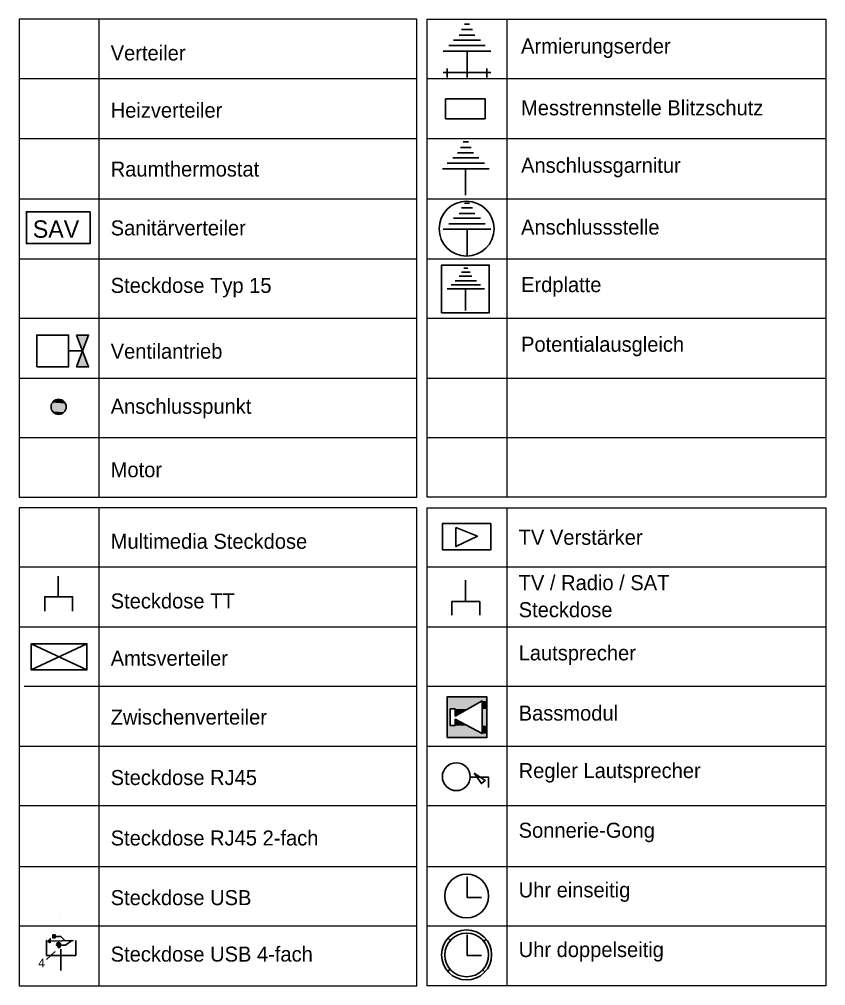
# Model space of a CAD drawing. Header units: millimetres. Extents: x 40 to 15692, y -9529 to 186.
# Drawn here: x 40 to 3971, y -9529 to -4819 of the extents above; entities that cross this region are included whole.
import ezdxf

# ---------------------------------------------------------------- set-up
doc = ezdxf.new("R2010")
doc.units = ezdxf.units.MM
doc.layers.add('PDF2_EL_Legende', color=7, linetype='CONTINUOUS')
doc.layers.add('PDF2_Text', color=7, linetype='CONTINUOUS')
doc.styles.add('PDF ArialMT', font='PDF ArialMT')
doc.styles.add('PDF Swiss721BT-RomanExtended', font='PDF Swiss721BT-RomanExtended')

msp = doc.modelspace()

# ---------------------------------------------------------------- linework, layer by layer
at = {"layer": 'PDF2_EL_Legende', "color": 7, "lineweight": 9}
for points in [[(1978.2, -7148.9), (1978.2, -4819.1), (40, -4819.1), (40, -7148.9)], [(2028.6, -7148.9), (2028.6, -4819.1), (3970.7, -4819.1), (3970.7, -7148.9)], [(1978.2, -9529.1), (1978.2, -7199.3), (40, -7199.3), (40, -9529.1)], [(2028.6, -9529.1), (2028.6, -7199.3), (3970.7, -7199.3), (3970.7, -9529.1)]]:
    msp.add_lwpolyline(points, close=True, dxfattribs=at)
for points in [[(427.6, -4819.1), (427.6, -7148.9)], [(2416.3, -4819.1), (2416.3, -7148.9)], [(1978.2, -5109.9), (40, -5109.9)], [(3970.7, -5109.9), (2028.6, -5109.9)], [(40, -5400.6), (1978.2, -5400.6)], [(2028.6, -5400.6), (3970.7, -5400.6)], [(1978.2, -5695.2), (40, -5695.2)], [(3970.7, -5695.2), (2028.6, -5695.2)], [(40, -5985.9), (1978.2, -5985.9)], [(2028.6, -5985.9), (3970.7, -5985.9)], [(1978.2, -6276.7), (40, -6276.7)], [(3970.7, -6276.7), (2028.6, -6276.7)], [(40, -6567.4), (1978.2, -6567.4)], [(2028.6, -6567.4), (3970.7, -6567.4)], [(1978.2, -6858.2), (40, -6858.2)], [(3970.7, -6858.2), (2028.6, -6858.2)], [(427.6, -7199.3), (427.6, -9529.1)], [(2416.3, -7199.3), (2416.3, -9529.1)], [(1978.2, -7490), (40, -7490)], [(3970.7, -7490), (2028.6, -7490)], [(40, -7780.8), (1978.2, -7780.8)], [(2028.6, -7780.8), (3970.7, -7780.8)], [(1978.2, -8071.5), (63.2, -8071.5)], [(3970.7, -8071.5), (2028.6, -8071.5)], [(40, -8362.3), (1978.2, -8362.3)], [(2028.6, -8362.3), (3970.7, -8362.3)], [(1978.2, -8653), (40, -8653)], [(3970.7, -8653), (2028.6, -8653)], [(40, -8947.6), (1978.2, -8947.6)], [(2028.6, -8947.6), (3970.7, -8947.6)], [(237.7, -9176.3), (237.7, -9176.3)], [(237.7, -9176.3), (237.7, -9176.3)], [(1978.2, -9238.3), (40, -9238.3)], [(3970.7, -9238.3), (2028.6, -9238.3)]]:
    msp.add_lwpolyline(points, dxfattribs=at)
at = {"layer": 'PDF2_EL_Legende', "color": 1, "lineweight": 25}
for points in [[(2210.8, -4842.4), (2234.1, -4842.4)], [(2183.7, -4896.6), (2261.2, -4896.6)], [(2195.3, -4869.5), (2249.6, -4869.5)], [(2156.5, -4919.9), (2288.3, -4919.9)], [(2106.1, -4974.2), (2338.7, -4974.2)], [(2133.3, -4947), (2311.6, -4947)], [(2222.4, -5102.1), (2222.4, -4974.2)], [(2338.7, -5078.8), (2106.1, -5078.8)], [(2125.5, -5059.5), (2125.5, -5102.1)], [(2319.3, -5059.5), (2319.3, -5102.1)], [(2203.1, -5416.1), (2230.2, -5416.1)], [(2191.4, -5443.2), (2241.8, -5443.2)], [(2152.7, -5493.6), (2280.6, -5493.6)], [(2175.9, -5470.4), (2253.4, -5470.4)], [(2102.3, -5547.9), (2331, -5547.9)], [(2125.5, -5520.8), (2307.7, -5520.8)], [(2214.7, -5675.8), (2214.7, -5547.9)], [(2195.3, -5737.8), (2249.6, -5737.8)], [(2210.8, -5714.6), (2234.1, -5714.6)], [(2156.5, -5788.2), (2288.3, -5788.2)], [(2183.7, -5765), (2261.2, -5765)], [(2133.3, -5815.4), (2311.6, -5815.4)], [(2106.1, -5842.5), (2338.7, -5842.5)], [(2222.4, -5970.4), (2222.4, -5842.5)], [(2183.7, -6071.2), (2245.7, -6071.2)], [(2195.3, -6051.8), (2237.9, -6051.8)], [(2206.9, -6032.5), (2226.3, -6032.5)], [(2144.9, -6113.9), (2288.3, -6113.9)], [(2164.3, -6094.5), (2269, -6094.5)], [(2125.5, -6133.3), (2307.7, -6133.3)], [(2214.7, -6237.9), (2214.7, -6133.3)], [(280.3, -6435.6), (346.2, -6435.6)]]:
    msp.add_lwpolyline(points, dxfattribs=at)
for points in [[(2311.6, -5303.7), (2311.6, -5206.8), (2117.8, -5206.8), (2117.8, -5303.7)], [(385, -5757.2), (385, -5912.3), (74.8, -5912.3), (74.8, -5757.2)], [(2098.4, -6249.6), (2331, -6249.6), (2331, -6017), (2098.4, -6017)], [(125.2, -6513.2), (280.3, -6513.2), (280.3, -6358.1), (125.2, -6358.1)], [(319.1, -6358.1), (377.2, -6358.1), (319.1, -6513.2), (377.2, -6513.2)]]:
    msp.add_lwpolyline(points, close=True, dxfattribs=at)
at = {"layer": 'PDF2_EL_Legende', "color": 220, "lineweight": 25}
for points in [[(2102.3, -7404.8), (2338.7, -7404.8), (2338.7, -7276.8), (2102.3, -7276.8)], [(2168.2, -7296.2), (2168.2, -7389.2), (2272.8, -7338.9)]]:
    msp.add_lwpolyline(points, close=True, dxfattribs=at)
at = {"layer": 'PDF2_EL_Legende', "color": 92, "lineweight": 25, "true_color": 0x00dd00}
for points in [[(229.9, -7532.7), (229.9, -7633.5)], [(299.7, -7703.2), (299.7, -7633.5), (164, -7633.5), (164, -7703.2)], [(98.1, -7862.2), (369.5, -7990.1)], [(98.1, -7990.1), (369.5, -7990.1), (369.5, -7862.2)], [(171.8, -9381.8), (171.8, -9308.1), (171.8, -9381.8), (315.2, -9381.8), (315.2, -9308.1)], [(303.6, -9308.1), (191.1, -9312)], [(264.8, -9312), (241.5, -9288.7), (214.4, -9288.7)], [(295.8, -9308.1), (264.8, -9331.4), (241.5, -9331.4)], [(214.4, -9362.4), (171.8, -9401.2)], [(241.5, -9350.8), (241.5, -9455.4)], [(241.5, -9455.4), (241.5, -9455.4)]]:
    msp.add_lwpolyline(points, dxfattribs=at)
at = {"layer": 'PDF2_EL_Legende', "color": 220, "lineweight": 25}
for points in [[(2214.7, -7552.1), (2214.7, -7656.7)], [(2284.5, -7722.6), (2284.5, -7656.7), (2148.8, -7656.7), (2148.8, -7722.6)]]:
    msp.add_lwpolyline(points, dxfattribs=at)
at = {"layer": 'PDF2_EL_Legende', "color": 92, "lineweight": 25, "true_color": 0x00dd00}
for points in [[(98.1, -7862.2), (98.1, -7990.1), (369.5, -7862.2)], [(191.1, -9319.8), (191.1, -9300.4), (179.5, -9312)], [(202.8, -9281), (214.4, -9281), (214.4, -9296.5), (202.8, -9296.5)]]:
    msp.add_lwpolyline(points, close=True, dxfattribs=at)
at = {"layer": 'PDF2_EL_Legende', "lineweight": 25}
for points in [[(2125.5, -8319.6), (2319.3, -8319.6), (2319.3, -8121.9), (2125.5, -8121.9)], [(2141, -8180.1), (2141, -8261.5), (2164.3, -8261.5), (2164.3, -8230.5), (2296.1, -8300.2), (2296.1, -8141.3), (2164.3, -8214.9), (2164.3, -8180.1)], [(2257.3, -8494.1), (2311.6, -8528.9), (2292.2, -8544.4)]]:
    msp.add_lwpolyline(points, close=True, dxfattribs=at)
for points in [[(2241.8, -8513.4), (2327.1, -8513.4), (2327.1, -8563.8)], [(2222.4, -8998), (2222.4, -9098.8), (2292.2, -9098.8)], [(2133.3, -9300.4), (2144.9, -9312)], [(2222.4, -9281), (2222.4, -9381.8), (2292.2, -9381.8)], [(2303.8, -9312), (2315.5, -9304.2)], [(2141, -9447.7), (2129.4, -9459.3)], [(2300, -9451.6), (2311.6, -9463.2)]]:
    msp.add_lwpolyline(points, dxfattribs=at)
at = {"layer": 'PDF2_EL_Legende', "color": 92, "lineweight": 0, "true_color": 0x00dd00}
for points in [[(237.7, -9323.6), (229.9, -9323.6), (237.7, -9323.6)], [(241.5, -9327.5), (226, -9327.5), (241.5, -9327.5)], [(241.5, -9327.5), (226, -9327.5), (241.5, -9327.5)], [(241.5, -9335.3), (226, -9335.3), (241.5, -9335.3)], [(241.5, -9335.3), (226, -9335.3), (241.5, -9335.3)], [(241.5, -9339.1), (226, -9339.1), (241.5, -9339.1)], [(241.5, -9339.1), (226, -9339.1), (241.5, -9339.1)], [(237.7, -9339.1), (226, -9339.1), (237.7, -9339.1)], [(237.7, -9339.1), (229.9, -9339.1), (237.7, -9339.1)], [(237.7, -9343), (229.9, -9343), (237.7, -9343)], [(233.8, -9343), (229.9, -9343), (233.8, -9343)], [(233.8, -9343), (233.8, -9343), (233.8, -9343)]]:
    msp.add_lwpolyline(points, dxfattribs=at)
at = {"layer": 'PDF2_EL_Legende', "color": 1, "lineweight": 25}
for centre, radius in [((2220.3, -5839.7), 133.7), ((231.5, -6708.1), 36.8)]:
    msp.add_circle(centre, radius, dxfattribs=at)
at = {"layer": 'PDF2_EL_Legende', "lineweight": 25}
for centre, radius in [((2169.9, -8510.8), 67.8), ((2220.3, -9092.3), 106.6), ((2220.3, -9379.1), 122.1), ((2220.3, -9379.1), 106.6)]:
    msp.add_circle(centre, radius, dxfattribs=at)
at = {"layer": 'PDF2_EL_Legende', "color": 92, "lineweight": 25, "true_color": 0x00dd00}
msp.add_circle((231.5, -9328.7), 9.69, dxfattribs=at)
at = {"layer": 'PDF2_EL_Legende', "color": 1}
for points in [[(319.1, -6358.1), (377.2, -6358.1), (346.2, -6435.6)], [(346.2, -6435.6), (377.2, -6513.2), (319.1, -6513.2)], [(206.6, -6687.6), (264.8, -6691.5), (202.8, -6691.5)], [(210.5, -6679.8), (260.9, -6687.6), (206.6, -6687.6)], [(260.9, -6687.6), (206.6, -6687.6), (264.8, -6691.5)], [(214.4, -6679.8), (253.2, -6679.8), (210.5, -6679.8)], [(253.2, -6679.8), (210.5, -6679.8), (260.9, -6687.6)], [(222.2, -6676), (249.3, -6679.8), (214.4, -6679.8)], [(249.3, -6679.8), (214.4, -6679.8), (253.2, -6679.8)], [(229.9, -6676), (241.5, -6676), (222.2, -6676)], [(241.5, -6676), (222.2, -6676), (249.3, -6679.8)], [(237.7, -6676), (229.9, -6676), (241.5, -6676)], [(198.9, -6699.2), (268.7, -6703.1), (195, -6703.1)], [(268.7, -6703.1), (195, -6703.1), (268.7, -6710.9)], [(195, -6703.1), (268.7, -6710.9), (195, -6710.9)], [(268.7, -6710.9), (195, -6710.9), (268.7, -6718.6)], [(195, -6710.9), (268.7, -6718.6), (195, -6718.6)], [(268.7, -6718.6), (195, -6718.6), (264.8, -6722.5)], [(195, -6718.6), (264.8, -6722.5), (198.9, -6722.5)], [(202.8, -6691.5), (264.8, -6699.2), (198.9, -6699.2)], [(264.8, -6699.2), (198.9, -6699.2), (268.7, -6703.1)], [(264.8, -6722.5), (198.9, -6722.5), (264.8, -6730.2)], [(198.9, -6722.5), (264.8, -6730.2), (202.8, -6730.2)], [(264.8, -6691.5), (202.8, -6691.5), (264.8, -6699.2)], [(264.8, -6730.2), (202.8, -6730.2), (260.9, -6734.1)], [(202.8, -6730.2), (260.9, -6734.1), (206.6, -6734.1)], [(260.9, -6734.1), (206.6, -6734.1), (253.2, -6741.9)], [(206.6, -6734.1), (253.2, -6741.9), (210.5, -6741.9)], [(253.2, -6741.9), (210.5, -6741.9), (249.3, -6745.7)], [(210.5, -6741.9), (249.3, -6745.7), (214.4, -6745.7)], [(249.3, -6745.7), (214.4, -6745.7), (241.5, -6745.7)], [(214.4, -6745.7), (241.5, -6745.7), (222.2, -6745.7)], [(241.5, -6745.7), (222.2, -6745.7), (237.7, -6745.7)], [(222.2, -6745.7), (237.7, -6745.7), (229.9, -6745.7)]]:
    msp.add_solid(points, dxfattribs=at)
at = {"layer": 'PDF2_EL_Legende'}
for points in [[(2319.3, -8121.9), (2125.5, -8121.9), (2319.3, -8141.3)], [(2125.5, -8121.9), (2319.3, -8141.3), (2125.5, -8141.3)], [(2296.1, -8141.3), (2125.5, -8141.3), (2222.4, -8180.1)], [(2125.5, -8141.3), (2222.4, -8180.1), (2125.5, -8180.1)], [(2319.3, -8141.3), (2296.1, -8141.3), (2319.3, -8180.1)], [(2296.1, -8141.3), (2319.3, -8180.1), (2296.1, -8180.1)], [(2141, -8180.1), (2125.5, -8180.1), (2141, -8261.5)], [(2125.5, -8180.1), (2141, -8261.5), (2125.5, -8261.5)], [(2164.3, -8180.1), (2222.4, -8180.1), (2164.3, -8214.9)], [(2319.3, -8180.1), (2296.1, -8180.1), (2319.3, -8261.5)], [(2296.1, -8180.1), (2319.3, -8261.5), (2296.1, -8261.5)], [(2164.3, -8230.5), (2222.4, -8261.5), (2164.3, -8261.5)], [(2222.4, -8261.5), (2125.5, -8261.5), (2296.1, -8300.2)], [(2125.5, -8261.5), (2296.1, -8300.2), (2125.5, -8300.2)], [(2319.3, -8261.5), (2296.1, -8261.5), (2319.3, -8300.2)], [(2296.1, -8261.5), (2319.3, -8300.2), (2296.1, -8300.2)], [(2319.3, -8300.2), (2125.5, -8300.2), (2319.3, -8319.6)], [(2125.5, -8300.2), (2319.3, -8319.6), (2125.5, -8319.6)]]:
    msp.add_solid(points, dxfattribs=at)
at = {"layer": 'PDF2_EL_Legende', "color": 92, "true_color": 0x00dd00}
for points in [[(191.1, -9300.4), (191.1, -9312), (179.5, -9312)], [(191.1, -9312), (179.5, -9312), (191.1, -9319.8)], [(214.4, -9281), (202.8, -9281), (214.4, -9296.5)], [(202.8, -9281), (214.4, -9296.5), (202.8, -9296.5)], [(233.8, -9323.6), (229.9, -9323.6), (229.9, -9323.6)], [(229.9, -9323.6), (237.7, -9323.6), (237.7, -9323.6)], [(237.7, -9323.6), (237.7, -9323.6), (229.9, -9323.6)], [(229.9, -9323.6), (237.7, -9323.6), (237.7, -9323.6)], [(237.7, -9323.6), (237.7, -9323.6), (229.9, -9323.6)], [(237.7, -9323.6), (229.9, -9323.6), (233.8, -9323.6)], [(237.7, -9323.6), (229.9, -9323.6), (237.7, -9327.5)], [(229.9, -9323.6), (237.7, -9327.5), (229.9, -9327.5)], [(237.7, -9327.5), (229.9, -9327.5), (226, -9327.5)], [(241.5, -9327.5), (241.5, -9327.5), (226, -9327.5)], [(226, -9327.5), (241.5, -9327.5), (241.5, -9327.5)], [(241.5, -9327.5), (241.5, -9327.5), (226, -9327.5)], [(226, -9327.5), (241.5, -9327.5), (241.5, -9327.5)], [(241.5, -9327.5), (241.5, -9327.5), (226, -9327.5)], [(241.5, -9327.5), (226, -9327.5), (237.7, -9327.5)], [(241.5, -9327.5), (226, -9327.5), (241.5, -9331.4)], [(226, -9327.5), (241.5, -9331.4), (226, -9331.4)], [(226, -9331.4), (241.5, -9331.4), (241.5, -9331.4)], [(241.5, -9331.4), (241.5, -9331.4), (226, -9331.4)], [(226, -9331.4), (241.5, -9331.4), (241.5, -9331.4)], [(241.5, -9331.4), (241.5, -9331.4), (226, -9331.4)], [(226, -9331.4), (241.5, -9331.4), (241.5, -9331.4)], [(241.5, -9331.4), (226, -9331.4), (241.5, -9335.3)], [(226, -9331.4), (241.5, -9335.3), (226, -9335.3)], [(226, -9335.3), (241.5, -9335.3), (241.5, -9335.3)], [(241.5, -9335.3), (241.5, -9335.3), (226, -9335.3)], [(226, -9335.3), (241.5, -9335.3), (241.5, -9335.3)], [(241.5, -9335.3), (241.5, -9335.3), (226, -9335.3)], [(241.5, -9335.3), (226, -9335.3), (241.5, -9339.1)], [(226, -9335.3), (241.5, -9339.1), (226, -9339.1)], [(226, -9339.1), (241.5, -9339.1), (241.5, -9339.1)], [(241.5, -9339.1), (241.5, -9339.1), (226, -9339.1)], [(226, -9339.1), (241.5, -9339.1), (241.5, -9339.1)], [(241.5, -9339.1), (241.5, -9339.1), (226, -9339.1)], [(237.7, -9339.1), (237.7, -9339.1), (226, -9339.1)], [(237.7, -9339.1), (226, -9339.1), (241.5, -9339.1)], [(226, -9339.1), (237.7, -9339.1), (229.9, -9339.1)], [(229.9, -9327.5), (237.7, -9327.5), (237.7, -9327.5)], [(229.9, -9339.1), (237.7, -9339.1), (237.7, -9339.1)], [(237.7, -9339.1), (229.9, -9339.1), (237.7, -9343)], [(229.9, -9339.1), (237.7, -9343), (229.9, -9343)], [(229.9, -9343), (237.7, -9343), (237.7, -9343)], [(229.9, -9343), (233.8, -9343), (233.8, -9343)], [(233.8, -9343), (233.8, -9343), (229.9, -9343)], [(233.8, -9343), (229.9, -9343), (237.7, -9343)]]:
    msp.add_solid(points, dxfattribs=at)

# ---------------------------------------------------------------- texts
at = {"layer": 'PDF2_Text', "attachment_point": 4, "style": 'PDF ArialMT'}
for s, insert, char_height, width in [('Verteiler', (485.4, -4983.5), 73.24, 423.156), ('Armierungserder', (2485.8, -4960.2), 73.238, 797.514), ('Heizverteiler', (485.4, -5262.6), 73.238, 610.321), ('Messtrennstelle Blitzschutz', (2485.8, -5250.9), 73.238, 1381.471), ('Raumthermostat', (485.4, -5549.4), 73.238, 781.239), ('Anschlussgarnitur', (2485.8, -5541.7), 73.238, 870.808), ('Anschlussstelle', (2485.8, -5832.4), 73.238, 756.909), ('Sanitärverteiler', (485.4, -5836.3), 73.238, 764.935), ('Steckdose Typ 15', (485.4, -6127.1), 73.238, 866.683), ('Erdplatte', (2485.8, -6123.2), 73.24, 439.431), ('Ventilantrieb', (485.4, -6437.2), 73.238, 618.458), ('Potentialausgleich', (2485.8, -6413.9), 73.238, 870.752), ('Anschlusspunkt', (485.4, -6716.3), 73.238, 748.744), ('Motor', (485.4, -7014.8), 73.24, 260.404), ('Multimedia Steckdose', (485.4, -7363.7), 73.238, 1039.608), ('TV Verstärker', (2474.2, -7344.3), 73.238, 722.241), ('TV / Radio / SAT', (2474.2, -7565.3), 73.238, 911.412), ('Steckdose TT', (485.4, -7654.5), 73.238, 665.278), ('Steckdose', (2474.2, -7697.1), 73.24, 480.147), ('Amtsverteiler', (485.4, -7933.6), 73.238, 659.174), ('Lautsprecher', (2474.2, -7918.1), 73.238, 626.624), ('Zwischenverteiler', (485.4, -8220.5), 73.238, 846.339), ('Bassmodul', (2474.2, -8201.1), 73.24, 488.312), ('Steckdose RJ45', (485.4, -8515.1), 73.238, 771.066), ('Regler Lautsprecher', (2474.2, -8491.8), 73.238, 998.92), ('Sonnerie-Gong', (2474.2, -8782.6), 73.238, 691.697), ('Steckdose RJ45 2-fach', (485.4, -8809.7), 73.238, 1151.5), ('Uhr einseitig', (2474.2, -9073.3), 73.238, 608.314), ('Steckdose USB', (485.4, -9100.5), 73.238, 730.378), ('Uhr doppelseitig', (2474.2, -9364.1), 73.238, 787.342), ('Steckdose USB 4-fach', (485.4, -9375.7), 73.238, 1118.949)]:
    msp.add_mtext(s, dxfattribs=dict(at, insert=insert, char_height=char_height, width=width))
at = {"layer": 'PDF2_Text', "color": 1, "insert": (105.5, -5842), "char_height": 84.69, "width": 216.439, "attachment_point": 4, "style": 'PDF Swiss721BT-RomanExtended'}
msp.add_mtext('SAV', dxfattribs=at)
at = {"layer": 'PDF2_Text', "color": 92, "true_color": 0x00dd00, "insert": (132.7, -9418), "char_height": 42.7, "width": 23.735, "attachment_point": 4, "style": 'PDF ArialMT'}
msp.add_mtext('4', dxfattribs=at)

doc.saveas('drawing.dxf')
